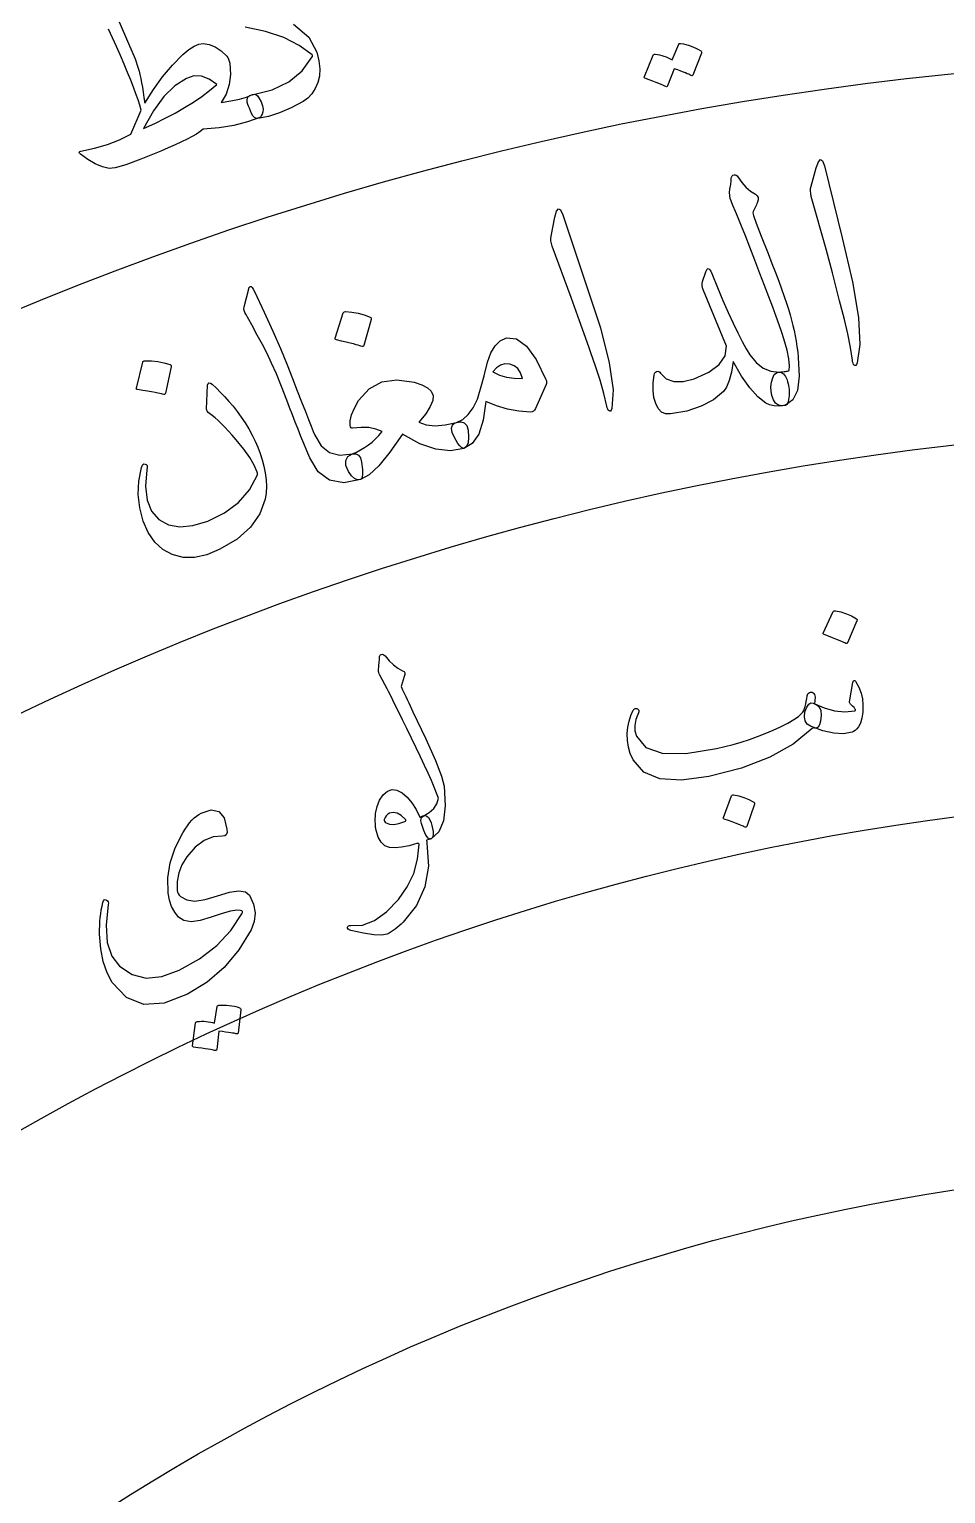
# Model space of a CAD drawing. Header units: millimetres. Extents: x -150 to 150, y -150 to 184.
# Drawn here: x -34.94 to -9.42, y 51.58 to 92.37 of the extents above; entities that cross this region are included whole.
import ezdxf

# ---------------------------------------------------------------- set-up
doc = ezdxf.new("R2010")
doc.units = ezdxf.units.MM
for name, color, linetype in [('ENGRAVE', 7, 'Continuous'), ('ENGRAVE_FINE', 8, 'Continuous'), ('GUIDE', 3, 'Continuous'), ('TEXT', 5, 'Continuous')]:
    doc.layers.add(name, color=color, linetype=linetype)

msp = doc.modelspace()

# ---------------------------------------------------------------- linework, layer by layer
at = {"layer": 'ENGRAVE'}
for radius in [132.75, 112.1737, 91.5975, 71.0212]:
    msp.add_circle((0, 0), radius, dxfattribs=at)
at = {"layer": 'ENGRAVE_FINE'}
for radius in [122.4619, 101.8856, 81.3094, 60.7331]:
    msp.add_circle((0, 0), radius, dxfattribs=at)
at = {"layer": 'GUIDE'}
msp.add_circle((0, 0), 137.25, dxfattribs=at)
at = {"layer": 'TEXT'}
for points in [[(-32.4383, 92.5846), (-32.1712, 91.9811), (-31.9924, 91.5514), (-31.9016, 91.2957), (-31.8774, 91.2087), (-31.8541, 91.1115), (-31.8317, 91.0041), (-31.8102, 90.8866), (-31.7886, 90.7593), (-31.7661, 90.6224), (-31.7426, 90.4761), (-31.7182, 90.3202), (-31.4811, 90.7012), (-31.2251, 91.0539), (-30.9506, 91.3782), (-30.6579, 91.6738), (-30.4959, 91.8115), (-30.3478, 91.908), (-30.2137, 91.9635), (-30.0938, 91.9778), (-29.9263, 91.9504), (-29.7608, 91.883), (-29.5976, 91.7755), (-29.4367, 91.6282), (-29.409, 91.5907), (-29.3864, 91.5448), (-29.3689, 91.4904), (-29.3566, 91.4275), (-29.3383, 91.1181), (-29.372, 90.8328), (-29.4576, 90.5716), (-29.5949, 90.3342), (-29.3228, 90.378), (-29.0863, 90.429), (-28.8853, 90.4875), (-28.7196, 90.5539), (-28.6735, 90.5656), (-28.6291, 90.5553), (-28.5865, 90.5229), (-28.5457, 90.4686), (-28.4833, 90.3504), (-28.4444, 90.2452), (-28.4288, 90.1532), (-28.4366, 90.0742), (-28.4562, 90.0101), (-28.4762, 89.9623), (-28.4966, 89.931), (-28.5173, 89.9162), (-28.8655, 89.7933), (-29.2438, 89.6981), (-29.6527, 89.6304), (-30.0924, 89.5896), (-30.0924, 89.5896), (-30.1768, 89.5239), (-30.2797, 89.4558), (-30.4009, 89.3852), (-30.5406, 89.3121), (-30.6983, 89.2354), (-30.8738, 89.1542), (-31.067, 89.0683), (-31.2779, 88.9778), (-31.8265, 88.7554), (-32.2471, 88.5995), (-32.5407, 88.5119), (-32.7078, 88.4938), (-32.9016, 88.5434), (-33.1, 88.6277), (-33.303, 88.7466), (-33.5109, 88.9003), (-33.5366, 88.9278), (-33.5433, 88.9496), (-33.5311, 88.9656), (-33.5, 88.9759), (-33.1199, 89.0596), (-32.7619, 89.1671), (-32.4256, 89.2989), (-32.1108, 89.455), (-31.823, 90.1256), (-31.8609, 90.2601), (-31.9089, 90.4107), (-31.967, 90.5774), (-32.0352, 90.7602), (-32.1129, 90.9585), (-32.1992, 91.1714), (-32.2943, 91.399), (-32.3982, 91.6412), (-32.5079, 91.8919), (-32.6181, 92.138), (-32.7289, 92.3795)], [(-27.5764, 92.5174), (-27.158, 92.1554), (-26.9295, 91.7378), (-26.8722, 91.495), (-26.849, 91.2733), (-26.8596, 91.0726), (-26.904, 90.8928), (-26.9784, 90.7234), (-27.0715, 90.5792), (-27.1834, 90.4604), (-27.3141, 90.3666), (-27.6482, 90.1838), (-27.9699, 90.0432), (-28.2796, 89.9449), (-28.5779, 89.8891), (-28.625, 89.8951), (-28.6687, 89.9207), (-28.7091, 89.9658), (-28.7461, 90.0306), (-28.7808, 90.1073), (-28.8094, 90.1743), (-28.832, 90.2314), (-28.8486, 90.2788), (-28.8658, 90.3479), (-28.8701, 90.4066), (-28.8612, 90.4547), (-28.8394, 90.4924), (-28.8208, 90.5145), (-28.7958, 90.5317), (-28.7644, 90.5441), (-28.7266, 90.5517), (-28.7266, 90.5517), (-28.173, 90.6894), (-27.7117, 90.9102), (-27.3412, 91.2153), (-27.0609, 91.6061), (-27.0553, 91.6198), (-27.0535, 91.6335), (-27.0556, 91.6469), (-27.0614, 91.6602), (-27.4217, 91.925), (-27.8531, 92.1433), (-28.3557, 92.3141), (-28.9299, 92.4362)]]:
    msp.add_lwpolyline(points, dxfattribs=at)
for points in [[(-16.8565, 91.9578), (-16.8493, 91.9686), (-16.8378, 91.9763), (-16.822, 91.9811), (-16.8021, 91.9829), (-16.7268, 91.9687), (-16.6534, 91.9514), (-16.5817, 91.9308), (-16.5117, 91.907), (-16.4431, 91.8797), (-16.3751, 91.8484), (-16.3079, 91.8132), (-16.2414, 91.774), (-16.2276, 91.7609), (-16.2199, 91.7457), (-16.2182, 91.7286), (-16.2227, 91.7094), (-16.464, 91.0923), (-16.4719, 91.0833), (-16.4856, 91.0808), (-16.5051, 91.0848), (-16.5303, 91.0954), (-16.5482, 91.1061), (-16.5768, 91.12), (-16.616, 91.1372), (-16.6659, 91.1576), (-16.7271, 91.1816), (-16.7999, 91.2095), (-16.8846, 91.2414), (-16.981, 91.2771), (-17.1689, 90.7956), (-17.1787, 90.78), (-17.1939, 90.7738), (-17.2146, 90.777), (-17.2408, 90.7896), (-17.2634, 90.8004), (-17.2988, 90.8164), (-17.3472, 90.8374), (-17.4084, 90.8635), (-17.4834, 90.8946), (-17.5732, 90.9302), (-17.6776, 90.9706), (-17.7969, 91.0155), (-17.8101, 91.0243), (-17.8171, 91.0343), (-17.8179, 91.0455), (-17.8125, 91.0579), (-17.568, 91.658), (-17.5608, 91.6688), (-17.5494, 91.6767), (-17.5338, 91.6816), (-17.5138, 91.6835), (-17.4504, 91.675), (-17.3882, 91.663), (-17.3271, 91.6473), (-17.2673, 91.6281), (-17.2088, 91.6058), (-17.1516, 91.5808), (-17.0958, 91.5532), (-17.0415, 91.5229)], [(-30.5612, 91.0084), (-30.8827, 90.8031), (-31.1892, 90.5022), (-31.4795, 90.1059), (-31.7522, 89.6145), (-31.4437, 89.7522), (-31.1506, 89.8942), (-30.873, 90.0405), (-30.6106, 90.1914), (-30.364, 90.3463), (-30.1332, 90.5048), (-29.9183, 90.6671), (-29.7193, 90.8332), (-29.9307, 90.9888), (-30.1417, 91.0699), (-30.352, 91.0764), (-30.5612, 91.0084)], [(-13.028, 88.5189), (-12.9675, 88.6841), (-12.9085, 88.7476), (-12.8514, 88.7095), (-12.7963, 88.5695), (-12.3084, 86.5695), (-12.017, 85.3406), (-11.8517, 84.3494), (-11.809, 83.5963), (-11.8872, 83.0815), (-11.9083, 83.0373), (-11.9291, 83.0121), (-11.9495, 83.006), (-11.9695, 83.019), (-11.9872, 83.0413), (-12.0019, 83.0713), (-12.0137, 83.1093), (-12.0223, 83.155), (-12.0742, 83.5135), (-12.1456, 83.8914), (-12.2368, 84.2885), (-12.348, 84.705), (-12.3751, 84.8141), (-12.4515, 85.1082), (-12.5778, 85.5874), (-12.7546, 86.2513), (-13.165, 87.7206), (-13.1813, 87.7996), (-13.188, 87.8736), (-13.1852, 87.9428), (-13.1728, 88.007)], [(-15.3932, 88.2147), (-15.3845, 88.2571), (-15.3683, 88.2891), (-15.3448, 88.3107), (-15.3139, 88.3219), (-15.2845, 88.3222), (-15.2567, 88.3127), (-15.2305, 88.2934), (-15.206, 88.2642), (-15.1006, 88.1099), (-14.9838, 87.9777), (-14.8555, 87.8675), (-14.7157, 87.7791), (-14.6679, 87.7378), (-14.643, 87.6874), (-14.6407, 87.6279), (-14.6612, 87.5593), (-14.6774, 87.5227), (-14.6941, 87.486), (-14.7113, 87.4491), (-14.729, 87.4122), (-14.7467, 87.3753), (-14.7638, 87.3385), (-14.7804, 87.3018), (-14.7965, 87.2651), (-14.7781, 87.1861), (-14.7004, 86.9697), (-14.5637, 86.6158), (-14.3689, 86.1243), (-14.2618, 85.8541), (-14.1631, 85.6), (-14.0727, 85.362), (-13.9906, 85.14), (-13.9174, 84.9346), (-13.8535, 84.7462), (-13.7989, 84.5747), (-13.7536, 84.4203), (-13.7144, 84.2742), (-13.6784, 84.1275), (-13.6455, 83.9804), (-13.6157, 83.8327), (-13.5889, 83.684), (-13.565, 83.5338), (-13.5441, 83.382), (-13.526, 83.2287), (-13.4992, 82.7093), (-13.5493, 82.3161), (-13.6761, 82.0487), (-13.8797, 81.9069), (-13.9884, 81.8852), (-14.0811, 81.9022), (-14.1578, 81.9579), (-14.2186, 82.0524), (-14.2615, 82.1686), (-14.2845, 82.2893), (-14.2876, 82.4145), (-14.2705, 82.5442), (-14.2386, 82.667), (-14.1943, 82.7547), (-14.1376, 82.8073), (-14.0686, 82.8249), (-14.014, 82.8302), (-13.965, 82.835), (-13.9217, 82.8394), (-13.8841, 82.8433), (-13.8517, 82.8479), (-13.8244, 82.8543), (-13.8021, 82.8626), (-13.7847, 82.8726), (-13.7686, 83.0014), (-13.7873, 83.1901), (-13.8411, 83.4387), (-13.9302, 83.7471), (-13.9895, 83.9293), (-14.0608, 84.1376), (-14.144, 84.372), (-14.2393, 84.6324), (-14.3464, 84.9194), (-14.4649, 85.2336), (-14.595, 85.5749), (-14.7369, 85.9433), (-14.8769, 86.3032), (-15.0012, 86.6191), (-15.1096, 86.891), (-15.202, 87.119), (-15.2776, 87.3032), (-15.3358, 87.4437), (-15.3766, 87.5405), (-15.3997, 87.5938), (-15.4238, 87.6644), (-15.4369, 87.7422), (-15.4391, 87.8273), (-15.4304, 87.9196), (-15.4217, 87.9665), (-15.4142, 88.0105), (-15.4078, 88.0517), (-15.4025, 88.09), (-15.3985, 88.1255), (-15.3955, 88.1581), (-15.3938, 88.1878), (-15.3932, 88.2147)], [(-20.3065, 87.1376), (-20.2599, 87.3073), (-20.2064, 87.3755), (-20.1464, 87.3421), (-20.0798, 87.2073), (-19.4282, 85.2545), (-19.0361, 84.0539), (-18.7893, 83.0797), (-18.6845, 82.3328), (-18.7198, 81.8133), (-18.7372, 81.7675), (-18.7558, 81.7407), (-18.7756, 81.7329), (-18.7967, 81.7442), (-18.8162, 81.7649), (-18.8333, 81.7936), (-18.8481, 81.8305), (-18.8606, 81.8753), (-18.9419, 82.2283), (-19.0443, 82.599), (-19.1681, 82.9872), (-19.3134, 83.393), (-19.3494, 83.4995), (-19.4499, 83.7863), (-19.6153, 84.2534), (-19.8465, 84.9004), (-20.3771, 86.3308), (-20.3998, 86.4081), (-20.4126, 86.4813), (-20.4155, 86.5505), (-20.4085, 86.6155)], [(-13.8863, 81.8973), (-14.0498, 81.8794), (-14.1957, 81.8845), (-14.324, 81.9126), (-14.4348, 81.9637), (-14.6546, 82.1376), (-14.8778, 82.3881), (-15.1046, 82.715), (-15.3355, 83.1185), (-15.3896, 82.8236), (-15.4527, 82.5864), (-15.5251, 82.4068), (-15.6069, 82.285), (-15.8879, 82.0539), (-16.2274, 81.8729), (-16.6259, 81.7411), (-17.084, 81.6578), (-17.2196, 81.6625), (-17.3335, 81.7121), (-17.4258, 81.8069), (-17.4965, 81.9468), (-17.5442, 82.1188), (-17.5677, 82.31), (-17.5667, 82.5202), (-17.5409, 82.7496), (-17.5329, 82.7818), (-17.5193, 82.8076), (-17.5001, 82.8272), (-17.4754, 82.8404), (-17.4417, 82.8464), (-17.412, 82.8409), (-17.3862, 82.8239), (-17.3643, 82.7954), (-17.2019, 82.6376), (-16.9922, 82.5588), (-16.7348, 82.5585), (-16.4292, 82.6364), (-16.0195, 82.8206), (-15.7321, 83.0337), (-15.5672, 83.277), (-15.5253, 83.5512), (-16.1665, 85.0986), (-16.192, 85.1703), (-16.2055, 85.2359), (-16.2071, 85.2952), (-16.1966, 85.3482), (-16.1009, 85.6217), (-16.0865, 85.6579), (-16.0715, 85.6846), (-16.0557, 85.7019), (-16.0393, 85.7098), (-16.0134, 85.7019), (-15.9876, 85.6769), (-15.9618, 85.6349), (-15.9362, 85.5759), (-15.7765, 85.18), (-15.624, 84.8161), (-15.4787, 84.4844), (-15.3405, 84.1847), (-15.2103, 83.917), (-15.089, 83.681), (-14.9765, 83.4768), (-14.8728, 83.3045), (-14.7006, 83.0893), (-14.508, 82.938), (-14.2947, 82.8503), (-14.0605, 82.8263), (-13.994, 82.8153), (-13.9352, 82.7754), (-13.884, 82.7066), (-13.8406, 82.6089), (-13.8245, 82.5562), (-13.8104, 82.5027), (-13.7982, 82.4483), (-13.7879, 82.393), (-13.7805, 82.3368), (-13.7771, 82.2793), (-13.7776, 82.2206), (-13.7821, 82.1608), (-13.7977, 82.0506), (-13.8202, 81.9699), (-13.8497, 81.9188), (-13.8863, 81.8973)], [(-28.8275, 85.1428), (-28.8194, 85.172), (-28.8096, 85.193), (-28.7983, 85.2057), (-28.7852, 85.2101), (-28.7619, 85.2064), (-28.7336, 85.1811), (-28.7005, 85.1344), (-28.6624, 85.0661), (-28.3947, 84.4972), (-28.1552, 83.9683), (-27.9437, 83.4797), (-27.7597, 83.0314), (-27.6091, 82.6457), (-27.4738, 82.3002), (-27.3538, 81.9948), (-27.2489, 81.7295), (-27.1596, 81.5041), (-27.0864, 81.3186), (-27.0294, 81.1729), (-26.9883, 81.067), (-26.8108, 80.7679), (-26.5773, 80.582), (-26.2879, 80.5087), (-25.9421, 80.5472), (-25.8442, 80.5523), (-25.7687, 80.515), (-25.7156, 80.4354), (-25.6847, 80.3136), (-25.6613, 80.1136), (-25.6579, 79.9665), (-25.6746, 79.8722), (-25.7114, 79.8307), (-26.1832, 79.7444), (-26.5761, 79.8159), (-26.8915, 80.0466), (-27.1292, 80.4376), (-27.2125, 80.6349), (-27.2945, 80.8331), (-27.3753, 81.0323), (-27.4548, 81.2325), (-27.5336, 81.4334), (-27.612, 81.6351), (-27.6902, 81.8373), (-27.7681, 82.0403), (-27.9161, 82.4275), (-28.057, 82.7736), (-28.1909, 83.0783), (-28.3178, 83.3419), (-28.4475, 83.5923), (-28.5894, 83.8579), (-28.7437, 84.1386), (-28.9105, 84.4343), (-28.9377, 84.4885), (-28.9539, 84.5409), (-28.9592, 84.5916), (-28.9534, 84.6406)], [(-26.1974, 84.4748), (-26.1901, 84.488), (-26.1775, 84.4985), (-26.1595, 84.5063), (-26.1361, 84.5113), (-25.9559, 84.4979), (-25.7809, 84.4673), (-25.6111, 84.4196), (-25.4466, 84.3546), (-25.4289, 84.3425), (-25.4184, 84.3282), (-25.4151, 84.3117), (-25.419, 84.2931), (-25.6203, 83.5675), (-25.6302, 83.5486), (-25.6475, 83.5395), (-25.6723, 83.5401), (-25.7046, 83.5504), (-25.7325, 83.5593), (-25.7762, 83.5721), (-25.8357, 83.5887), (-25.911, 83.6092), (-26.0031, 83.6332), (-26.1132, 83.6602), (-26.2412, 83.6902), (-26.3872, 83.7232), (-26.4074, 83.73), (-26.4193, 83.7394), (-26.4231, 83.7514), (-26.4187, 83.7659)], [(-21.6538, 83.7753), (-21.3739, 83.7512), (-21.0969, 83.5508), (-20.8238, 83.1742), (-20.555, 82.6218), (-20.54, 82.5808), (-20.5333, 82.5431), (-20.535, 82.5088), (-20.5449, 82.4778), (-20.8462, 81.8068), (-20.8681, 81.765), (-20.8983, 81.7352), (-20.9369, 81.7172), (-20.9838, 81.7111), (-21.3096, 81.737), (-21.6252, 81.7946), (-21.9311, 81.8841), (-22.2274, 82.0057), (-22.299, 81.4894), (-22.4236, 81.1001), (-22.6019, 80.8373), (-22.835, 80.7006), (-22.8661, 80.7032), (-22.9042, 80.7266), (-22.9493, 80.7708), (-23.0015, 80.8359), (-23.1017, 81.0052), (-23.1609, 81.147), (-23.179, 81.2614), (-23.156, 81.3484), (-23.1351, 81.3734), (-23.1088, 81.3945), (-23.077, 81.4116), (-23.0399, 81.4248), (-22.8672, 81.5072), (-22.7134, 81.6424), (-22.5782, 81.8306), (-22.4612, 82.072), (-22.4171, 82.2054), (-22.3553, 82.4216), (-22.2751, 82.7205), (-22.1756, 83.1022), (-22.0862, 83.3607), (-21.9693, 83.5591), (-21.825, 83.6974), (-21.6538, 83.7753)], [(-31.7774, 83.1022), (-31.7709, 83.1158), (-31.7589, 83.1271), (-31.7414, 83.1361), (-31.7182, 83.1427), (-31.5366, 83.1413), (-31.3591, 83.1224), (-31.1857, 83.086), (-31.0166, 83.0321), (-30.9981, 83.0212), (-30.9866, 83.0076), (-30.9823, 82.9913), (-30.9851, 82.9725), (-31.1415, 82.2346), (-31.1502, 82.2151), (-31.167, 82.2048), (-31.1919, 82.2037), (-31.2249, 82.2119), (-31.2535, 82.2189), (-31.2981, 82.2288), (-31.3589, 82.2414), (-31.4357, 82.2569), (-31.5296, 82.2747), (-31.6417, 82.2943), (-31.772, 82.3158), (-31.9206, 82.3391), (-31.9413, 82.3445), (-31.9539, 82.3531), (-31.9584, 82.3648), (-31.9549, 82.3796)], [(-22.0331, 82.8286), (-21.8477, 82.7425), (-21.6482, 82.6836), (-21.4347, 82.6518), (-21.2069, 82.6468), (-21.2594, 82.8033), (-21.336, 82.9224), (-21.4366, 83.0038), (-21.5612, 83.0477), (-21.6933, 83.0527), (-21.8161, 83.0179), (-21.9294, 82.9431), (-22.0331, 82.8286)], [(-29.8403, 82.4844), (-29.7248, 82.3761), (-29.6093, 82.261), (-29.494, 82.1392), (-29.3787, 82.0106), (-29.2642, 81.8739), (-29.1511, 81.7278), (-29.0394, 81.5723), (-28.929, 81.4074), (-28.8256, 81.2408), (-28.7318, 81.0725), (-28.6476, 80.9024), (-28.5729, 80.7307), (-28.5074, 80.5567), (-28.451, 80.3801), (-28.4036, 80.2009), (-28.3651, 80.0191), (-28.3386, 79.8232), (-28.3304, 79.6364), (-28.3406, 79.4586), (-28.369, 79.2897), (-28.5204, 78.8736), (-28.7806, 78.5024), (-29.1494, 78.1749), (-29.6269, 77.8895), (-29.9928, 77.7387), (-30.3356, 77.6634), (-30.6561, 77.6639), (-30.955, 77.7405), (-31.2162, 77.8872), (-31.4386, 78.0919), (-31.622, 78.3549), (-31.7659, 78.6768), (-31.8616, 79.0406), (-31.9019, 79.4109), (-31.8862, 79.7877), (-31.8137, 80.171), (-31.7967, 80.2183), (-31.7744, 80.2496), (-31.747, 80.265), (-31.7144, 80.2644), (-31.6787, 80.2503), (-31.6579, 80.2192), (-31.652, 80.171), (-31.6607, 80.1057), (-31.7015, 79.6436), (-31.6583, 79.2585), (-31.5329, 78.95), (-31.3263, 78.7179), (-31.0604, 78.5714), (-30.7459, 78.5154), (-30.3823, 78.5492), (-29.9687, 78.6722), (-29.5005, 78.9041), (-29.1138, 79.1952), (-28.8078, 79.5467), (-28.5821, 79.9595), (-28.579, 79.9723), (-28.5795, 79.9893), (-28.5838, 80.0106), (-28.5918, 80.036), (-28.6736, 80.2294), (-28.7976, 80.4443), (-28.9641, 80.6805), (-29.1734, 80.938), (-29.2854, 81.0651), (-29.3918, 81.1825), (-29.4927, 81.2902), (-29.588, 81.3883), (-29.6781, 81.4759), (-29.7631, 81.5526), (-29.8431, 81.6182), (-29.918, 81.6729), (-29.9549, 81.7023), (-29.9807, 81.7324), (-29.9954, 81.7631), (-29.999, 81.7947), (-29.97, 82.4641), (-29.9596, 82.5062), (-29.9345, 82.5237), (-29.8947, 82.5164), (-29.8403, 82.4844)], [(-23.0399, 81.4248), (-22.9183, 81.4401), (-22.8248, 81.4094), (-22.7593, 81.3328), (-22.7218, 81.2103), (-22.7071, 81.0087), (-22.721, 80.8565), (-22.7636, 80.7539), (-22.835, 80.7006), (-23.2083, 80.6304), (-23.6163, 80.6737), (-24.0604, 80.8298), (-24.5423, 81.0983), (-24.8947, 80.5932), (-25.2054, 80.2133), (-25.477, 79.959), (-25.7114, 79.8307), (-25.8, 79.823), (-25.8863, 79.8577), (-25.9702, 79.9349), (-26.0519, 80.0545), (-26.1201, 80.2258), (-26.1246, 80.3651), (-26.0653, 80.4722), (-25.9421, 80.5472), (-25.8244, 80.5982), (-25.7106, 80.6565), (-25.6008, 80.7221), (-25.4948, 80.7951), (-25.3927, 80.876), (-25.2948, 80.9653), (-25.201, 81.063), (-25.1112, 81.1691), (-25.2839, 81.2392), (-25.4788, 81.278), (-25.6959, 81.2852), (-25.9351, 81.2608), (-25.9582, 81.2628), (-25.9772, 81.2759), (-25.9921, 81.3002), (-26.0029, 81.3357), (-26.004, 81.4698), (-25.9651, 81.6309), (-25.8861, 81.8188), (-25.7664, 82.0336), (-25.4759, 82.3568), (-25.1208, 82.5505), (-24.7027, 82.6138), (-24.2236, 82.5459), (-24.0088, 82.4747), (-23.8495, 82.3892), (-23.7454, 82.2898), (-23.6964, 82.1767), (-23.7041, 82.0373), (-23.7723, 81.8674), (-23.9005, 81.6667), (-24.0882, 81.4349), (-23.8831, 81.358), (-23.6402, 81.331), (-23.3593, 81.3534), (-23.0399, 81.4248)], [(-12.5518, 76.1534), (-12.5439, 76.1641), (-12.5316, 76.1718), (-12.515, 76.1764), (-12.4939, 76.178), (-12.3381, 76.144), (-12.1888, 76.0956), (-12.0461, 76.0327), (-11.9101, 75.9554), (-11.8961, 75.9425), (-11.8886, 75.9287), (-11.8877, 75.9137), (-11.8934, 75.8978), (-12.1562, 75.2839), (-12.167, 75.2685), (-12.1833, 75.2626), (-12.2049, 75.2661), (-12.2318, 75.2792), (-12.2552, 75.2905), (-12.2918, 75.3071), (-12.3418, 75.329), (-12.4051, 75.3563), (-12.4828, 75.3887), (-12.5757, 75.426), (-12.684, 75.4682), (-12.8076, 75.5152), (-12.8244, 75.5236), (-12.8338, 75.5333), (-12.8356, 75.5443), (-12.83, 75.5566)], [(-25.2144, 74.5095), (-25.2034, 74.6412), (-25.1954, 74.7454), (-25.1903, 74.8221), (-25.1883, 74.8713), (-25.1847, 74.9034), (-25.1747, 74.9289), (-25.1583, 74.9476), (-25.1355, 74.9597), (-25.1067, 74.9644), (-25.0795, 74.9588), (-25.0541, 74.9428), (-25.0304, 74.9165), (-24.9184, 74.7858), (-24.7996, 74.674), (-24.674, 74.5811), (-24.5416, 74.5068), (-24.5033, 74.4818), (-24.4828, 74.446), (-24.4802, 74.3994), (-24.4955, 74.342), (-24.5847, 74.0698), (-24.5412, 73.9755), (-24.4983, 73.883), (-24.4561, 73.7923), (-24.4144, 73.7033), (-24.3734, 73.6161), (-24.333, 73.5306), (-24.2932, 73.4469), (-24.254, 73.3649), (-23.8929, 72.6053), (-23.6289, 72.0054), (-23.4606, 71.5658), (-23.3872, 71.2867), (-23.3564, 70.7465), (-23.4067, 70.3231), (-23.5385, 70.0159), (-23.7522, 69.8244), (-23.7591, 69.8221), (-23.766, 69.8197), (-23.7729, 69.8174), (-23.7798, 69.815), (-23.8344, 69.8406), (-23.8916, 69.9222), (-23.9517, 70.0598), (-24.0145, 70.2534), (-24.0323, 70.3268), (-24.0305, 70.3854), (-24.0089, 70.4291), (-23.9677, 70.4579), (-23.8027, 70.5535), (-23.6769, 70.6678), (-23.5902, 70.8011), (-23.5426, 70.9536), (-23.5975, 71.0994), (-23.6641, 71.2638), (-23.7423, 71.4469), (-23.8322, 71.6486), (-23.9331, 71.8681), (-24.0444, 72.1048), (-24.166, 72.3586), (-24.2982, 72.6294), (-24.4261, 72.8963), (-24.542, 73.1357), (-24.646, 73.3478), (-24.7379, 73.5326), (-24.8169, 73.6904), (-24.8819, 73.8214), (-24.9329, 73.9259), (-24.9698, 74.0036), (-25.1789, 74.3802), (-25.1946, 74.4191), (-25.2057, 74.4536), (-25.2123, 74.4837), (-25.2144, 74.5095)], [(-13.0724, 73.5829), (-13.0647, 73.5805), (-13.0574, 73.578), (-13.0506, 73.5754), (-13.0443, 73.5728), (-13.0379, 73.5697), (-13.0308, 73.5657), (-13.0232, 73.5609), (-13.0149, 73.5553), (-12.944, 73.4961), (-12.9034, 73.4014), (-12.8932, 73.2711), (-12.9129, 73.1053), (-12.9398, 73.0019), (-12.9739, 72.9341), (-13.0151, 72.9017), (-13.0636, 72.9048), (-13.089, 72.9121), (-13.1098, 72.9135), (-13.1258, 72.9092), (-13.137, 72.8992), (-13.6662, 72.4624), (-14.3223, 72.0959), (-15.1064, 71.7961), (-16.0203, 71.5587), (-16.779, 71.4533), (-17.3818, 71.4927), (-17.8308, 71.6808), (-18.1264, 72.0207), (-18.2035, 72.1968), (-18.2566, 72.3789), (-18.2854, 72.5671), (-18.2899, 72.7614), (-18.2735, 72.9385), (-18.2399, 73.1054), (-18.1891, 73.2622), (-18.1209, 73.4088), (-18.1061, 73.4287), (-18.089, 73.4434), (-18.0697, 73.453), (-18.0481, 73.4573), (-18.026, 73.4537), (-18.0069, 73.4464), (-17.9908, 73.4355), (-17.9776, 73.421), (-17.9695, 73.4058), (-17.9669, 73.3854), (-17.9698, 73.3598), (-17.9781, 73.3291), (-18.0455, 73.1498), (-18.0771, 72.9831), (-18.0734, 72.8289), (-18.0344, 72.6873), (-17.7758, 72.3721), (-17.3184, 72.2116), (-16.662, 72.2018), (-15.8042, 72.3374), (-15.5726, 72.3914), (-15.3427, 72.4519), (-15.1146, 72.5188), (-14.8881, 72.5922), (-14.6646, 72.6718), (-14.4453, 72.7574), (-14.2302, 72.849), (-14.0193, 72.9467), (-13.8158, 73.0498), (-13.6507, 73.1451), (-13.5242, 73.2328), (-13.4364, 73.3132), (-13.4041, 73.3532), (-13.3763, 73.3998), (-13.3529, 73.4532), (-13.334, 73.5133), (-13.3181, 73.5794), (-13.3035, 73.651), (-13.2903, 73.728), (-13.2786, 73.8103), (-13.2728, 73.8359), (-13.2609, 73.8588), (-13.2428, 73.8791), (-13.2186, 73.8966), (-13.1915, 73.9086), (-13.1648, 73.9119), (-13.1384, 73.9067), (-13.1124, 73.8929), (-13.0897, 73.8714), (-13.0734, 73.8432), (-13.0634, 73.8082), (-13.0598, 73.7663)], [(-13.185, 72.9585), (-13.2772, 73.0197), (-13.3351, 73.1069), (-13.3585, 73.2203), (-13.3474, 73.3597), (-13.2923, 73.493), (-13.235, 73.5784), (-13.1755, 73.616), (-13.114, 73.6057), (-12.8091, 73.4721), (-12.5146, 73.3914), (-12.23, 73.3635), (-11.9545, 73.3887), (-11.9452, 73.392), (-11.9393, 73.3987), (-11.9367, 73.4085), (-11.9375, 73.4216), (-11.9482, 73.4448), (-11.9746, 73.4777), (-12.0165, 73.5202), (-12.0741, 73.5725), (-12.0862, 73.5893), (-12.0947, 73.6068), (-12.0995, 73.6248), (-12.1007, 73.6434), (-12.0078, 74.1783), (-12.0026, 74.1989), (-11.9948, 74.2143), (-11.9842, 74.2245), (-11.9708, 74.2295), (-11.9567, 74.2294), (-11.9436, 74.2244), (-11.9317, 74.2146), (-11.9209, 74.1999), (-11.8395, 74.044), (-11.7804, 73.8855), (-11.7435, 73.7243), (-11.7286, 73.5606), (-11.7319, 73.3535), (-11.7536, 73.182), (-11.7939, 73.0461), (-11.8527, 72.9458), (-11.9002, 72.8881), (-11.9453, 72.844), (-11.9879, 72.8135), (-12.0281, 72.7965), (-12.2684, 72.7507), (-12.5408, 72.7627), (-12.8461, 72.8321), (-13.185, 72.9585)], [(-23.8638, 69.6999), (-23.8259, 69.066), (-23.9253, 68.4889), (-24.1606, 67.9681), (-24.5307, 67.5018), (-24.5862, 67.4477), (-24.6418, 67.397), (-24.6977, 67.3496), (-24.7538, 67.3055), (-24.8099, 67.2652), (-24.8657, 67.2295), (-24.9212, 67.1983), (-24.9765, 67.1716), (-25.1273, 67.1396), (-25.3459, 67.1463), (-25.6328, 67.191), (-25.9886, 67.2729), (-26.0295, 67.2884), (-26.0576, 67.308), (-26.073, 67.3314), (-26.0754, 67.3589), (-26.067, 67.3841), (-26.0495, 67.4008), (-26.023, 67.409), (-25.9875, 67.4088), (-25.6547, 67.4223), (-25.3239, 67.5477), (-24.9935, 67.7851), (-24.6615, 68.1344), (-24.4126, 68.4879), (-24.2333, 68.8615), (-24.124, 69.2557), (-24.0852, 69.671), (-24.0909, 69.6832), (-24.0983, 69.692), (-24.1073, 69.6972), (-24.118, 69.6989), (-24.3603, 69.6304), (-24.572, 69.5875), (-24.7534, 69.5705), (-24.9046, 69.5797), (-25.0373, 69.6298), (-25.1442, 69.7266), (-25.2253, 69.8703), (-25.2804, 70.0608), (-25.2854, 70.0869), (-25.2897, 70.1138), (-25.2932, 70.1414), (-25.2961, 70.1697), (-25.2984, 70.1993), (-25.3003, 70.2304), (-25.3018, 70.2632), (-25.3029, 70.2976), (-25.2929, 70.5269), (-25.2526, 70.7283), (-25.1822, 70.9018), (-25.0816, 71.0474), (-24.9619, 71.1496), (-24.8344, 71.1932), (-24.6994, 71.1782), (-24.5572, 71.1045), (-24.4135, 70.983), (-24.2837, 70.8291), (-24.1677, 70.6429), (-24.0652, 70.4246), (-24.0516, 70.4295), (-24.0385, 70.4347), (-24.0261, 70.4402), (-24.0142, 70.4459), (-24.0023, 70.4517), (-23.9898, 70.4572), (-23.9768, 70.4624), (-23.9631, 70.4673), (-23.9126, 70.4731), (-23.8657, 70.4552), (-23.8224, 70.4134), (-23.7828, 70.3479), (-23.7499, 70.2721), (-23.7246, 70.1929), (-23.7068, 70.1102), (-23.6965, 70.0239), (-23.6945, 69.9456), (-23.702, 69.8866), (-23.7189, 69.847), (-23.7453, 69.8268), (-23.8765, 69.782), (-23.873, 69.769), (-23.8697, 69.751), (-23.8667, 69.7279), (-23.8638, 69.6999)], [(-15.3842, 71.0213), (-15.3774, 71.0323), (-15.3663, 71.0404), (-15.3509, 71.0456), (-15.3312, 71.048), (-15.1823, 71.0201), (-15.0387, 70.9775), (-14.9006, 70.9202), (-14.768, 70.8483), (-14.754, 70.836), (-14.7461, 70.8224), (-14.7444, 70.8076), (-14.7488, 70.7915), (-14.9601, 70.1696), (-14.9694, 70.1538), (-14.9843, 70.1473), (-15.0049, 70.15), (-15.031, 70.162), (-15.0537, 70.1724), (-15.0892, 70.1876), (-15.1375, 70.2076), (-15.1988, 70.2324), (-15.2738, 70.2617), (-15.3636, 70.2954), (-15.4681, 70.3334), (-15.5873, 70.3756), (-15.6037, 70.3834), (-15.6131, 70.3927), (-15.6155, 70.4036), (-15.6109, 70.4161)], [(-29.563, 69.9002), (-29.8183, 69.8791), (-30.0692, 69.7751), (-30.3147, 69.5882), (-30.5539, 69.3185), (-30.6852, 69.1029), (-30.7727, 68.8758), (-30.8164, 68.6372), (-30.8167, 68.3875), (-30.8073, 68.3418), (-30.7886, 68.2982), (-30.7608, 68.2567), (-30.7238, 68.2174), (-30.5516, 68.1205), (-30.3232, 68.0913), (-30.0386, 68.129), (-29.6972, 68.2329), (-29.3614, 68.3371), (-29.1012, 68.3741), (-28.9171, 68.3447), (-28.8092, 68.2496), (-28.6974, 68.0023), (-28.6516, 67.7593), (-28.6714, 67.5208), (-28.7564, 67.2867), (-29.1001, 66.7268), (-29.5096, 66.2422), (-29.9862, 65.8313), (-30.5315, 65.4925), (-31.1819, 65.241), (-31.7459, 65.2103), (-32.2269, 65.4031), (-32.6256, 65.8218), (-32.7691, 66.0888), (-32.8767, 66.4026), (-32.9475, 66.7636), (-32.9807, 67.1718), (-32.9802, 67.2901), (-32.9766, 67.4056), (-32.9701, 67.5185), (-32.9604, 67.6287), (-32.9475, 67.7367), (-32.9312, 67.8433), (-32.9114, 67.9485), (-32.8881, 68.0521), (-32.8711, 68.0985), (-32.8485, 68.1249), (-32.8204, 68.1312), (-32.7868, 68.1175), (-32.7601, 68.0932), (-32.7426, 68.0645), (-32.7344, 68.0313), (-32.7355, 67.9937), (-32.7964, 67.4171), (-32.7636, 66.9388), (-32.6398, 66.5586), (-32.427, 66.2759), (-32.0743, 66.0405), (-31.6804, 65.9439), (-31.2443, 65.9851), (-30.7645, 66.1631), (-30.1929, 66.4845), (-29.7119, 66.8519), (-29.3205, 67.2673), (-29.0183, 67.7325), (-29.003, 67.7674), (-29.0035, 67.7954), (-29.0201, 67.8167), (-29.0525, 67.8311), (-29.1618, 67.8368), (-29.3344, 67.8069), (-29.5703, 67.7408), (-29.8691, 67.638), (-30.1784, 67.5444), (-30.4326, 67.5128), (-30.6322, 67.5439), (-30.7774, 67.6382), (-30.8878, 67.7763), (-30.9733, 67.9349), (-31.0337, 68.1142), (-31.0687, 68.3142), (-31.0769, 68.7344), (-31.0118, 69.1536), (-30.8726, 69.5713), (-30.6586, 69.9871), (-30.5977, 70.0898), (-30.5355, 70.1827), (-30.4721, 70.266), (-30.4074, 70.3396), (-30.3421, 70.4037), (-30.277, 70.4586), (-30.2119, 70.5042), (-30.147, 70.5405), (-29.8704, 70.6294), (-29.6589, 70.5839), (-29.513, 70.4048), (-29.432, 70.0926), (-29.4308, 69.9999), (-29.4522, 69.9369), (-29.4962, 69.9037), (-29.563, 69.9002)], [(-24.468, 70.3722), (-24.586, 70.4753), (-24.6979, 70.5381), (-24.8038, 70.5605), (-24.9034, 70.5427), (-24.9544, 70.5079), (-24.9962, 70.4665), (-25.0286, 70.4184), (-25.0519, 70.3638), (-25.0563, 70.3376), (-25.0496, 70.3134), (-25.0318, 70.2911), (-25.0031, 70.2707), (-24.9088, 70.2327), (-24.7897, 70.2261), (-24.6456, 70.2507), (-24.4763, 70.3064), (-24.4601, 70.316), (-24.4534, 70.3301), (-24.456, 70.3489), (-24.468, 70.3722)], [(-29.7083, 65.1517), (-29.7041, 65.1638), (-29.6951, 65.1741), (-29.6813, 65.1824), (-29.6628, 65.1887), (-29.588, 65.1926), (-29.5141, 65.193), (-29.441, 65.1898), (-29.3689, 65.1831), (-29.297, 65.1727), (-29.2249, 65.1582), (-29.1525, 65.1397), (-29.0799, 65.1172), (-29.0636, 65.1077), (-29.0525, 65.0948), (-29.0467, 65.0786), (-29.0462, 65.059), (-29.122, 64.4055), (-29.1273, 64.3949), (-29.1397, 64.3894), (-29.1591, 64.3887), (-29.1855, 64.3931), (-29.2051, 64.3993), (-29.2356, 64.4061), (-29.2769, 64.4136), (-29.3292, 64.4217), (-29.393, 64.4307), (-29.4688, 64.4407), (-29.5568, 64.4518), (-29.6569, 64.4638), (-29.7143, 63.9541), (-29.7197, 63.9368), (-29.7325, 63.9272), (-29.7529, 63.9254), (-29.7807, 63.9314), (-29.8048, 63.9366), (-29.8423, 63.9437), (-29.8932, 63.9528), (-29.9576, 63.9637), (-30.0363, 63.976), (-30.13, 63.9895), (-30.2389, 64.0039), (-30.3629, 64.0192), (-30.3776, 64.0246), (-30.3867, 64.0326), (-30.3903, 64.0432), (-30.3884, 64.0565), (-30.3077, 64.6945), (-30.3036, 64.7066), (-30.2948, 64.7169), (-30.2812, 64.7254), (-30.2628, 64.7319), (-30.2006, 64.7387), (-30.1386, 64.7416), (-30.0769, 64.7409), (-30.0155, 64.7364), (-29.9545, 64.7285), (-29.8941, 64.7178), (-29.8344, 64.7041), (-29.7754, 64.6876)]]:
    msp.add_lwpolyline(points, close=True, dxfattribs=at)

doc.saveas('drawing.dxf')
